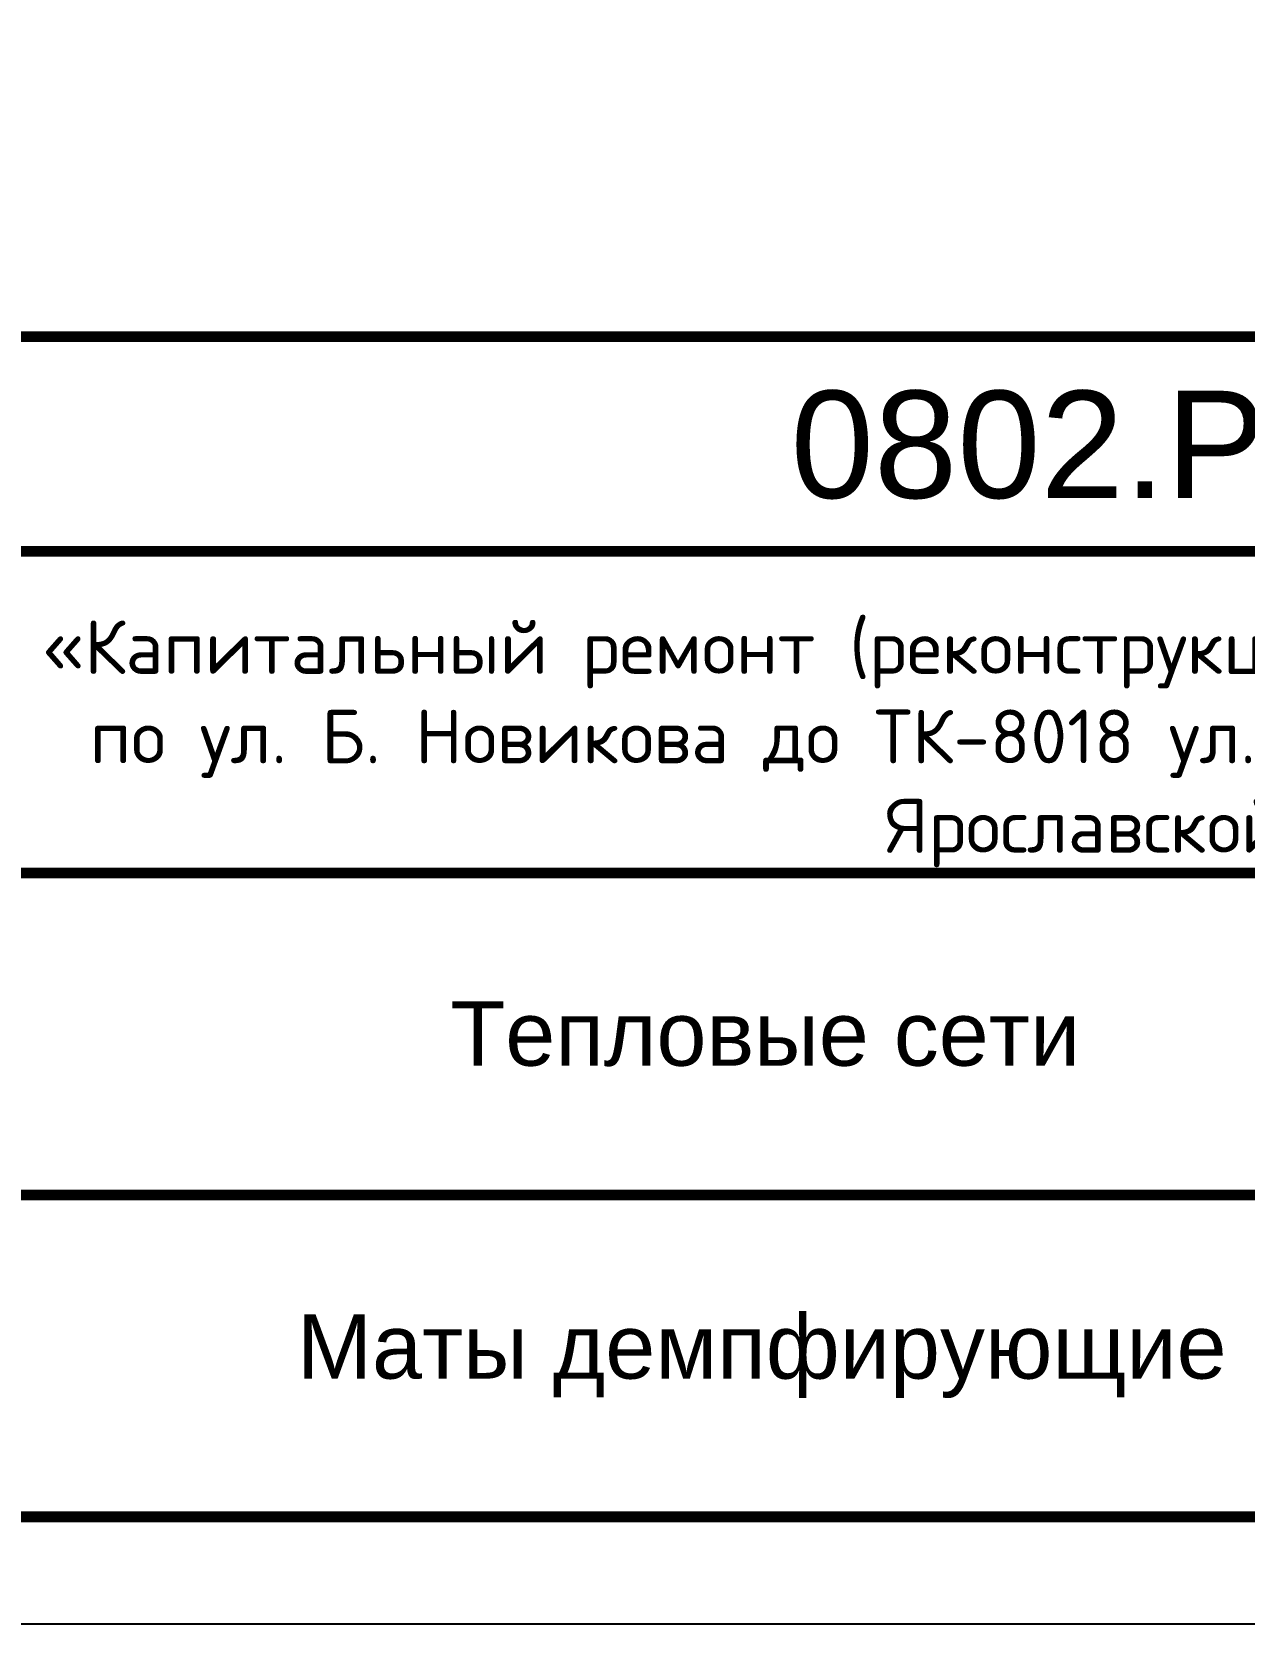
# Model space of a CAD drawing. Header units: millimetres. Extents: x 1990 to 7549, y 397 to 3825.
# Drawn here: x 5591.9 to 5648.4, y 1174.4 to 1248.6 of the extents above; entities that cross this region are included whole.
import ezdxf
from ezdxf.enums import TextEntityAlignment as Align

# ---------------------------------------------------------------- set-up
doc = ezdxf.new("R2010")
doc.units = ezdxf.units.MM
doc.layers.add('Размеры на чертеже', color=250, linetype='Continuous', lineweight=25)
doc.styles.add('-ISOCPEUR-', font='isocpeur.TTF')
doc.styles.get("Standard").update_dxf_attribs({"font": 'arial.ttf'})

# ---------------------------------------------------------------- blocks, each defined once
blk = doc.blocks.new('*U369')
blk.add_lwpolyline([(0, 0), (420, 0), (420, -297), (0, -297)], close=True)
at = {"const_width": 0.5}
blk.add_lwpolyline([(20, -5), (415, -5), (415, -292), (20, -292)], close=True, dxfattribs=at)
for points in [[(230, -292), (230, -237), (415, -237)], [(295, -247), (415, -247)], [(230, -262), (415, -262)], [(295, -277), (415, -277)]]:
    blk.add_lwpolyline(points, dxfattribs=at)
at = {"insert": (353.343, -255.971), "char_height": 2.5, "width": 124.31117, "attachment_point": 5, "style": '-ISOCPEUR-'}
blk.add_mtext('\\pi3.21545;{\\C7;«Капитальный ремонт (реконструкция) тепловых сетей от УП у ж/д №26 по ул. Б. Новикова до ТК-8018 ул. Расплетина, д 7 в ГО г. Рыбинск Ярославской области».}', dxfattribs=at)
blk.add_attdef('РАЗРАБОТАЛ', text='', height=2.5).set_placement((250.501, -264.224), align=Align.MIDDLE_LEFT)
at = {"flags": 8}
for tag, height, p in [('ДАТА', 2.5, (290.074, -264.402)), ('ЛИСТ', 3, (386.388, -271.915)), ('ЛИСТОВ', 3, (403.888, -271.915))]:
    blk.add_attdef(tag, text='', height=height, dxfattribs=at).set_placement(p, align=Align.MIDDLE_CENTER)
blk.add_attdef('ПРОВЕРИЛ', (250.749, -270.729), '', height=2.5)
for tag, p in [('ТЕПЛОВЫЕ_СЕТИ_001', (315.411, -270.975)), ('ИМЯ_ЧЕРТЕЖА_001', (317.508, -285.584))]:
    blk.add_attdef(tag, p, '', height=3, dxfattribs=at)
at = {"style": '-ISOCPEUR-', "flags": 8}
blk.add_attdef('ФОРМАТ', text='', height=3, dxfattribs=at).set_placement((380.972, -294.745), align=Align.MIDDLE_CENTER)

msp = doc.modelspace()

# ---------------------------------------------------------------- block references
at = {"layer": 'Размеры на чертеже', "lineweight": 90}
ref = msp.add_blockref('*U369', (5296.022, 1471.353), dxfattribs=at)
ref.add_attrib('ИМЯ_ЧЕРТЕЖА_001', 'Маты демпфирующие', (5604.291, 1185.794), dxfattribs={"layer": '0', "height": 3, "flags": 8})
ref.add_attrib('ТЕПЛОВЫЕ_СЕТИ_001', 'Тепловые сети', (5611.433, 1200.377), dxfattribs={"layer": '0', "height": 3, "flags": 8})

# ---------------------------------------------------------------- texts
at = {"insert": (5627.29, 1231.832), "char_height": 5, "width": 49.59362, "attachment_point": 1}
msp.add_mtext('0802.Р.22-ТС.4', dxfattribs=at)

doc.saveas('drawing.dxf')
